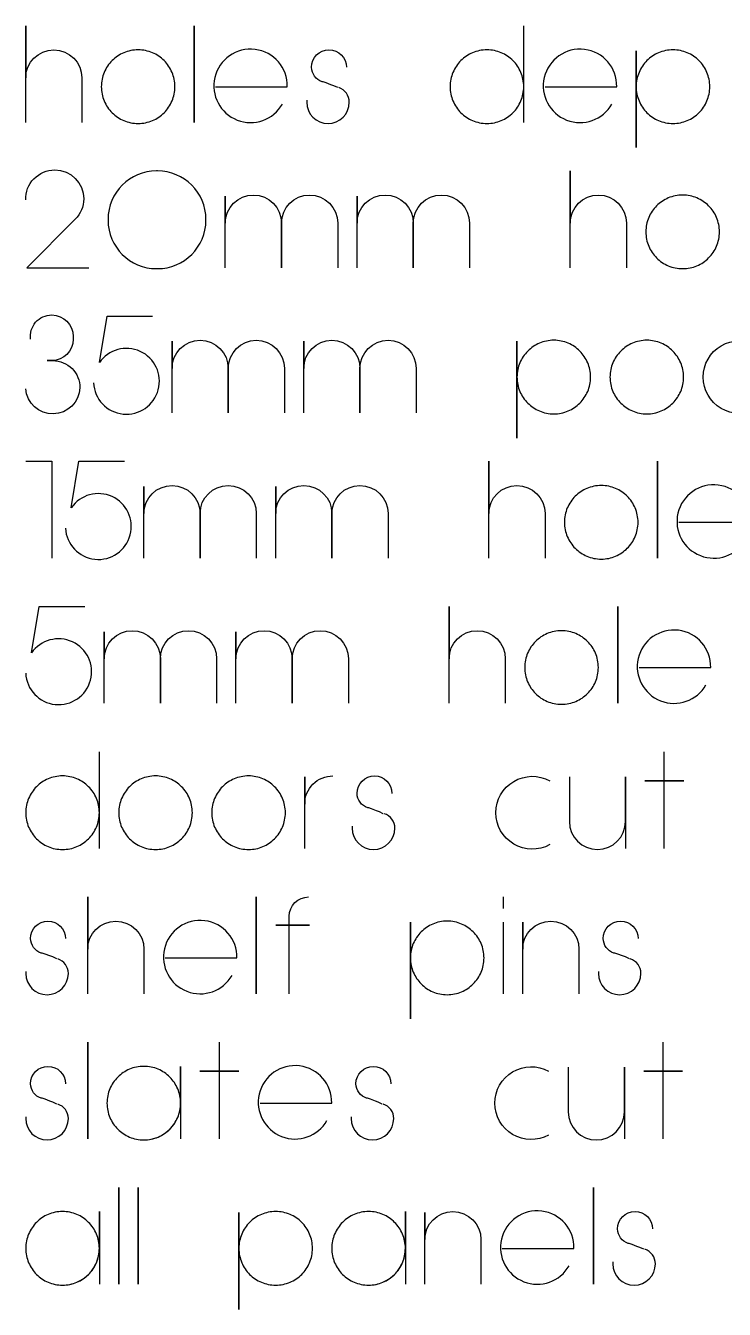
# Model space of a CAD drawing. Extents: x -841 to 7008, y -577 to 2808.
# Drawn here: x -766.8 to -550.5, y 2410.6 to 2808.4 of the extents above; entities that cross this region are included whole.
import ezdxf

# ---------------------------------------------------------------- set-up
doc = ezdxf.new("R2010")
doc.units = 0
doc.layers.add('T5_LOGOLAYER_2', color=18, linetype='CONTINUOUS')

msp = doc.modelspace()

# ---------------------------------------------------------------- linework, layer by layer
at = {"layer": 'T5_LOGOLAYER_2'}
for points in [[(-766.79, 2778.41), (-766.79, 2808.41), (-766.79, 2792.21, -1), (-749.39, 2792.21), (-749.39, 2778.41)], [(-707.99, 2789.51), (-685.79, 2789.51, 0.90232), (-708.25, 2792.31, 0.862347), (-687.29, 2784.11)], [(-670.19, 2789.21), (-671.39, 2789.81), (-672.29, 2790.11), (-673.79, 2790.71), (-674.69, 2791.01), (-674.99, 2791.01, -0.313298), (-678.29, 2795.51, -1), (-667.49, 2795.51)], [(-605.99, 2789.51), (-583.79, 2789.51, 0.90232), (-606.25, 2792.31, 0.862347), (-585.29, 2784.11)], [(-679.79, 2785.31), (-679.79, 2784.71, 1), (-666.59, 2784.71, 0.329104), (-669.89, 2789.21)], [(-766.79, 2754.41, -0.423868), (-757.79, 2763.71, -0.413911), (-748.79, 2754.71, -0.194637), (-751.49, 2748.41), (-766.49, 2733.41), (-747.29, 2733.41)], [(-598.19, 2733.41), (-598.19, 2763.41), (-598.19, 2747.21, -1), (-580.79, 2747.21), (-580.79, 2733.41)], [(-704.99, 2733.41), (-704.99, 2755.61), (-704.99, 2747.21, -1), (-687.59, 2747.21), (-687.59, 2733.41), (-687.59, 2747.21, -1), (-670.19, 2747.21), (-670.19, 2733.41)], [(-664.19, 2733.41), (-664.19, 2755.61), (-664.19, 2747.21, -1), (-646.79, 2747.21), (-646.79, 2733.41), (-646.79, 2747.21, -1), (-629.39, 2747.21), (-629.39, 2733.41)], [(-765.29, 2711.21, -0.454849), (-758.69, 2718.77, -0.411435), (-752.09, 2712.11), (-752.09, 2711.21, -0.412121), (-758.69, 2704.61), (-760.19, 2704.61), (-758.39, 2704.61, -0.414286), (-749.99, 2696.21, -0.946269), (-766.79, 2695.91)], [(-745.79, 2697.71, 0.857608), (-725.73, 2695.61, 0.839431), (-743.99, 2704.01), (-741.59, 2718.41), (-727.49, 2718.41)], [(-721.49, 2688.41), (-721.49, 2710.61), (-721.49, 2702.21, -1), (-704.09, 2702.21), (-704.09, 2688.41), (-704.09, 2702.21, -1), (-686.69, 2702.21), (-686.69, 2688.41)], [(-680.69, 2688.41), (-680.69, 2710.61), (-680.69, 2702.21, -1), (-663.29, 2702.21), (-663.29, 2688.41), (-663.29, 2702.21, -1), (-645.89, 2702.21), (-645.89, 2688.41)], [(-540.33, 2689.61, -0.569347), (-557.01, 2699.51, -0.569347), (-540.33, 2709.41)], [(-754.49, 2652.71, 0.857608), (-734.43, 2650.61, 0.839431), (-752.69, 2659.01), (-750.29, 2673.41), (-736.19, 2673.41)], [(-623.39, 2643.41), (-623.39, 2673.41), (-623.39, 2657.21, -1), (-605.99, 2657.21), (-605.99, 2643.41)], [(-730.19, 2643.41), (-730.19, 2665.61), (-730.19, 2657.21, -1), (-712.79, 2657.21), (-712.79, 2643.41), (-712.79, 2657.21, -1), (-695.39, 2657.21), (-695.39, 2643.41)], [(-689.39, 2643.41), (-689.39, 2665.61), (-689.39, 2657.21, -1), (-671.99, 2657.21), (-671.99, 2643.41), (-671.99, 2657.21, -1), (-654.59, 2657.21), (-654.59, 2643.41)], [(-564.59, 2654.51), (-542.39, 2654.51, 0.90232), (-564.85, 2657.31, 0.862347), (-543.89, 2649.11)], [(-766.79, 2607.71, 0.857608), (-746.73, 2605.61, 0.839431), (-764.99, 2614.01), (-762.59, 2628.41), (-748.49, 2628.41)], [(-635.69, 2598.41), (-635.69, 2628.41), (-635.69, 2612.21, -1), (-618.29, 2612.21), (-618.29, 2598.41)], [(-742.49, 2598.41), (-742.49, 2620.61), (-742.49, 2612.21, -1), (-725.09, 2612.21), (-725.09, 2598.41), (-725.09, 2612.21, -1), (-707.69, 2612.21), (-707.69, 2598.41)], [(-701.69, 2598.41), (-701.69, 2620.61), (-701.69, 2612.21, -1), (-684.29, 2612.21), (-684.29, 2598.41), (-684.29, 2612.21, -1), (-666.89, 2612.21), (-666.89, 2598.41)], [(-576.89, 2609.51), (-554.69, 2609.51, 0.90232), (-577.15, 2612.31, 0.862347), (-556.19, 2604.11)], [(-680.39, 2553.41), (-680.39, 2575.61), (-680.39, 2567.21, -0.416092), (-671.69, 2575.91)], [(-656.09, 2564.21), (-657.29, 2564.81), (-658.19, 2565.11), (-659.69, 2565.71), (-660.59, 2566.01), (-660.89, 2566.01, -0.313298), (-664.19, 2570.51, -1), (-653.39, 2570.51)], [(-604.53, 2554.61, -0.569347), (-621.21, 2564.51, -0.569347), (-604.53, 2574.41)], [(-598.47, 2575.61), (-598.47, 2561.81, 1), (-581.07, 2561.81), (-581.07, 2575.61), (-581.07, 2553.41)], [(-665.69, 2560.31), (-665.69, 2559.71, 1), (-652.49, 2559.71, 0.329104), (-655.79, 2564.21)], [(-747.59, 2508.41), (-747.59, 2538.41), (-747.59, 2522.21, -1), (-730.19, 2522.21), (-730.19, 2508.41)], [(-685.19, 2508.41), (-685.19, 2529.71), (-689.39, 2529.71), (-678.89, 2529.71), (-685.19, 2529.71), (-685.19, 2532.41, -0.413333), (-679.19, 2538.41)], [(-757.19, 2519.21), (-758.39, 2519.81), (-759.29, 2520.11), (-760.79, 2520.71), (-761.69, 2521.01), (-761.99, 2521.01, -0.313298), (-765.29, 2525.51, -1), (-754.49, 2525.51)], [(-723.59, 2519.51), (-701.39, 2519.51, 0.90232), (-723.85, 2522.31, 0.862347), (-702.89, 2514.11)], [(-612.89, 2508.41), (-612.89, 2530.61), (-612.89, 2522.21, -1), (-595.49, 2522.21), (-595.49, 2508.41)], [(-579.89, 2519.21), (-581.09, 2519.81), (-581.99, 2520.11), (-583.49, 2520.71), (-584.39, 2521.01), (-584.69, 2521.01, -0.313298), (-587.99, 2525.51, -1), (-577.19, 2525.51)], [(-766.79, 2515.31), (-766.79, 2514.71, 1), (-753.59, 2514.71, 0.329104), (-756.89, 2519.21)], [(-589.49, 2515.31), (-589.49, 2514.71, 1), (-576.29, 2514.71, 0.329104), (-579.59, 2519.21)], [(-757.19, 2474.21), (-758.39, 2474.81), (-759.29, 2475.11), (-760.79, 2475.71), (-761.69, 2476.01), (-761.99, 2476.01, -0.313298), (-765.29, 2480.51, -1), (-754.49, 2480.51)], [(-730.23, 2463.11, 0.421631), (-718.83, 2474.81), (-718.83, 2485.91), (-718.83, 2463.41)], [(-694.23, 2474.51), (-672.03, 2474.51, 0.90232), (-694.49, 2477.31, 0.862347), (-673.53, 2469.11)], [(-656.43, 2474.21), (-657.63, 2474.81), (-658.53, 2475.11), (-660.03, 2475.71), (-660.93, 2476.01), (-661.23, 2476.01, -0.313298), (-664.53, 2480.51, -1), (-653.73, 2480.51)], [(-604.87, 2464.61, -0.569347), (-621.55, 2474.51, -0.569347), (-604.87, 2484.41)], [(-598.81, 2485.61), (-598.81, 2471.81, 1), (-581.41, 2471.81), (-581.41, 2485.61), (-581.41, 2463.41)], [(-766.79, 2470.31), (-766.79, 2469.71, 1), (-753.59, 2469.71, 0.329104), (-756.89, 2474.21)], [(-666.03, 2470.31), (-666.03, 2469.71, 1), (-652.83, 2469.71, 0.329104), (-656.13, 2474.21)], [(-755.39, 2418.11, 0.421631), (-743.99, 2429.81), (-743.99, 2440.91), (-743.99, 2418.41)], [(-660.63, 2418.11, 0.421631), (-649.23, 2429.81), (-649.23, 2440.91), (-649.23, 2418.41)], [(-643.23, 2418.41), (-643.23, 2440.61), (-643.23, 2432.21, -1), (-625.83, 2432.21), (-625.83, 2418.41)], [(-619.23, 2429.51), (-597.03, 2429.51, 0.90232), (-619.49, 2432.31, 0.862347), (-598.53, 2424.11)], [(-575.43, 2429.21), (-576.63, 2429.81), (-577.53, 2430.11), (-579.03, 2430.71), (-579.93, 2431.01), (-580.23, 2431.01, -0.313298), (-583.53, 2435.51, -1), (-572.73, 2435.51)], [(-585.03, 2425.31), (-585.03, 2424.71, 1), (-571.83, 2424.71, 0.329104), (-575.13, 2429.21)]]:
    msp.add_lwpolyline(points, format="xyb", dxfattribs=at)
for points in [[(-714.59, 2778.41), (-714.59, 2808.41)], [(-731.99, 2778.11), (-731.4, 2778.13), (-730.82, 2778.17), (-730.25, 2778.24), (-729.69, 2778.34), (-729.14, 2778.47), (-728.6, 2778.62), (-728.07, 2778.8), (-727.55, 2779.01), (-727.05, 2779.24), (-726.55, 2779.49), (-726.08, 2779.76), (-725.61, 2780.06), (-725.17, 2780.38), (-724.74, 2780.72), (-724.32, 2781.07), (-723.93, 2781.45), (-723.55, 2781.85), (-723.19, 2782.26), (-722.85, 2782.69), (-722.53, 2783.14), (-722.24, 2783.6), (-721.96, 2784.08), (-721.71, 2784.57), (-721.48, 2785.07), (-721.28, 2785.59), (-721.1, 2786.12), (-720.95, 2786.66), (-720.82, 2787.21), (-720.72, 2787.78), (-720.65, 2788.35), (-720.6, 2788.93), (-720.59, 2789.51), (-720.6, 2790.1), (-720.65, 2790.68), (-720.72, 2791.25), (-720.82, 2791.81), (-720.95, 2792.36), (-721.1, 2792.9), (-721.28, 2793.43), (-721.48, 2793.95), (-721.71, 2794.45), (-721.96, 2794.95), (-722.24, 2795.42), (-722.53, 2795.89), (-722.85, 2796.33), (-723.19, 2796.76), (-723.55, 2797.18), (-723.93, 2797.57), (-724.32, 2797.95), (-724.74, 2798.31), (-725.17, 2798.65), (-725.61, 2798.97), (-726.08, 2799.26), (-726.55, 2799.54), (-727.05, 2799.79), (-727.55, 2800.02), (-728.07, 2800.22), (-728.6, 2800.4), (-729.14, 2800.55), (-729.69, 2800.68), (-730.25, 2800.78), (-730.82, 2800.85), (-731.4, 2800.9), (-731.99, 2800.91), (-732.57, 2800.9), (-733.15, 2800.85), (-733.72, 2800.78), (-734.29, 2800.68), (-734.84, 2800.55), (-735.38, 2800.4), (-735.91, 2800.22), (-736.43, 2800.02), (-736.93, 2799.79), (-737.42, 2799.54), (-737.9, 2799.26), (-738.36, 2798.97), (-738.81, 2798.65), (-739.24, 2798.31), (-739.65, 2797.95), (-740.05, 2797.57), (-740.43, 2797.18), (-740.78, 2796.76), (-741.12, 2796.33), (-741.44, 2795.89), (-741.74, 2795.42), (-742.01, 2794.95), (-742.26, 2794.45), (-742.49, 2793.95), (-742.7, 2793.43), (-742.88, 2792.9), (-743.03, 2792.36), (-743.16, 2791.81), (-743.26, 2791.25), (-743.33, 2790.68), (-743.37, 2790.1), (-743.39, 2789.51), (-743.37, 2788.93), (-743.33, 2788.35), (-743.26, 2787.78), (-743.16, 2787.21), (-743.03, 2786.66), (-742.88, 2786.12), (-742.7, 2785.59), (-742.49, 2785.07), (-742.26, 2784.57), (-742.01, 2784.08), (-741.74, 2783.6), (-741.44, 2783.14), (-741.12, 2782.69), (-740.78, 2782.26), (-740.43, 2781.85), (-740.05, 2781.45), (-739.65, 2781.07), (-739.24, 2780.72), (-738.81, 2780.38), (-738.36, 2780.06), (-737.9, 2779.76), (-737.42, 2779.49), (-736.93, 2779.24), (-736.43, 2779.01), (-735.91, 2778.8), (-735.38, 2778.62), (-734.84, 2778.47), (-734.29, 2778.34), (-733.72, 2778.24), (-733.15, 2778.17), (-732.57, 2778.13)], [(-577.79, 2778.41), (-577.79, 2800.61), (-577.79, 2789.51), (-577.77, 2788.93), (-577.73, 2788.35), (-577.66, 2787.78), (-577.56, 2787.21), (-577.43, 2786.66), (-577.28, 2786.12), (-577.1, 2785.59), (-576.89, 2785.07), (-576.66, 2784.57), (-576.41, 2784.08), (-576.14, 2783.6), (-575.84, 2783.14), (-575.52, 2782.69), (-575.18, 2782.26), (-574.83, 2781.85), (-574.45, 2781.45), (-574.05, 2781.07), (-573.64, 2780.72), (-573.21, 2780.38), (-572.76, 2780.06), (-572.3, 2779.76), (-571.82, 2779.49), (-571.33, 2779.24), (-570.83, 2779.01), (-570.31, 2778.8), (-569.78, 2778.62), (-569.24, 2778.47), (-568.69, 2778.34), (-568.12, 2778.24), (-567.55, 2778.17), (-566.97, 2778.13), (-566.39, 2778.11), (-565.8, 2778.13), (-565.22, 2778.17), (-564.65, 2778.24), (-564.09, 2778.34), (-563.54, 2778.47), (-563, 2778.62), (-562.47, 2778.8), (-561.95, 2779.01), (-561.45, 2779.24), (-560.95, 2779.49), (-560.48, 2779.76), (-560.01, 2780.06), (-559.57, 2780.38), (-559.14, 2780.72), (-558.72, 2781.07), (-558.33, 2781.45), (-557.95, 2781.85), (-557.59, 2782.26), (-557.25, 2782.69), (-556.93, 2783.14), (-556.64, 2783.6), (-556.36, 2784.08), (-556.11, 2784.57), (-555.88, 2785.07), (-555.68, 2785.59), (-555.5, 2786.12), (-555.35, 2786.66), (-555.22, 2787.21), (-555.12, 2787.78), (-555.05, 2788.35), (-555, 2788.93), (-554.99, 2789.51), (-555, 2790.1), (-555.05, 2790.68), (-555.12, 2791.25), (-555.22, 2791.81), (-555.35, 2792.36), (-555.5, 2792.9), (-555.68, 2793.43), (-555.88, 2793.95), (-556.11, 2794.45), (-556.36, 2794.95), (-556.64, 2795.42), (-556.93, 2795.89), (-557.25, 2796.33), (-557.59, 2796.76), (-557.95, 2797.18), (-558.33, 2797.57), (-558.72, 2797.95), (-559.14, 2798.31), (-559.57, 2798.65), (-560.01, 2798.97), (-560.48, 2799.26), (-560.95, 2799.54), (-561.45, 2799.79), (-561.95, 2800.02), (-562.47, 2800.22), (-563, 2800.4), (-563.54, 2800.55), (-564.09, 2800.68), (-564.65, 2800.78), (-565.22, 2800.85), (-565.8, 2800.9), (-566.39, 2800.91), (-566.97, 2800.9), (-567.55, 2800.85), (-568.12, 2800.78), (-568.69, 2800.68), (-569.24, 2800.55), (-569.78, 2800.4), (-570.31, 2800.22), (-570.83, 2800.02), (-571.33, 2799.79), (-571.82, 2799.54), (-572.3, 2799.26), (-572.76, 2798.97), (-573.21, 2798.65), (-573.64, 2798.31), (-574.05, 2797.95), (-574.45, 2797.57), (-574.83, 2797.18), (-575.18, 2796.76), (-575.52, 2796.33), (-575.84, 2795.89), (-576.14, 2795.42), (-576.41, 2794.95), (-576.66, 2794.45), (-576.89, 2793.95), (-577.1, 2793.43), (-577.28, 2792.9), (-577.43, 2792.36), (-577.56, 2791.81), (-577.66, 2791.25), (-577.73, 2790.68), (-577.77, 2790.1), (-577.79, 2789.51), (-577.79, 2770.61)], [(-563.39, 2733.11), (-562.8, 2733.13), (-562.22, 2733.17), (-561.65, 2733.24), (-561.09, 2733.34), (-560.54, 2733.47), (-560, 2733.62), (-559.47, 2733.8), (-558.95, 2734.01), (-558.45, 2734.24), (-557.95, 2734.49), (-557.48, 2734.76), (-557.01, 2735.06), (-556.57, 2735.38), (-556.14, 2735.72), (-555.72, 2736.07), (-555.33, 2736.45), (-554.95, 2736.85), (-554.59, 2737.26), (-554.25, 2737.69), (-553.93, 2738.14), (-553.64, 2738.6), (-553.36, 2739.08), (-553.11, 2739.57), (-552.88, 2740.07), (-552.68, 2740.59), (-552.5, 2741.12), (-552.35, 2741.66), (-552.22, 2742.21), (-552.12, 2742.78), (-552.05, 2743.35), (-552, 2743.93), (-551.99, 2744.51), (-552, 2745.1), (-552.05, 2745.68), (-552.12, 2746.25), (-552.22, 2746.81), (-552.35, 2747.36), (-552.5, 2747.9), (-552.68, 2748.43), (-552.88, 2748.95), (-553.11, 2749.45), (-553.36, 2749.95), (-553.64, 2750.42), (-553.93, 2750.89), (-554.25, 2751.33), (-554.59, 2751.76), (-554.95, 2752.18), (-555.33, 2752.57), (-555.72, 2752.95), (-556.14, 2753.31), (-556.57, 2753.65), (-557.01, 2753.97), (-557.48, 2754.26), (-557.95, 2754.54), (-558.45, 2754.79), (-558.95, 2755.02), (-559.47, 2755.22), (-560, 2755.4), (-560.54, 2755.55), (-561.09, 2755.68), (-561.65, 2755.78), (-562.22, 2755.85), (-562.8, 2755.9), (-563.39, 2755.91), (-563.97, 2755.9), (-564.55, 2755.85), (-565.12, 2755.78), (-565.69, 2755.68), (-566.24, 2755.55), (-566.78, 2755.4), (-567.31, 2755.22), (-567.83, 2755.02), (-568.33, 2754.79), (-568.82, 2754.54), (-569.3, 2754.26), (-569.76, 2753.97), (-570.21, 2753.65), (-570.64, 2753.31), (-571.05, 2752.95), (-571.45, 2752.57), (-571.83, 2752.18), (-572.18, 2751.76), (-572.52, 2751.33), (-572.84, 2750.89), (-573.14, 2750.42), (-573.41, 2749.95), (-573.66, 2749.45), (-573.89, 2748.95), (-574.1, 2748.43), (-574.28, 2747.9), (-574.43, 2747.36), (-574.56, 2746.81), (-574.66, 2746.25), (-574.73, 2745.68), (-574.77, 2745.1), (-574.79, 2744.51), (-574.77, 2743.93), (-574.73, 2743.35), (-574.66, 2742.78), (-574.56, 2742.21), (-574.43, 2741.66), (-574.28, 2741.12), (-574.1, 2740.59), (-573.89, 2740.07), (-573.66, 2739.57), (-573.41, 2739.08), (-573.14, 2738.6), (-572.84, 2738.14), (-572.52, 2737.69), (-572.18, 2737.26), (-571.83, 2736.85), (-571.45, 2736.45), (-571.05, 2736.07), (-570.64, 2735.72), (-570.21, 2735.38), (-569.76, 2735.06), (-569.3, 2734.76), (-568.82, 2734.49), (-568.33, 2734.24), (-567.83, 2734.01), (-567.31, 2733.8), (-566.78, 2733.62), (-566.24, 2733.47), (-565.69, 2733.34), (-565.12, 2733.24), (-564.55, 2733.17), (-563.97, 2733.13)], [(-614.69, 2688.41), (-614.69, 2710.61), (-614.69, 2699.51), (-614.67, 2698.93), (-614.63, 2698.35), (-614.56, 2697.78), (-614.46, 2697.21), (-614.33, 2696.66), (-614.18, 2696.12), (-614, 2695.59), (-613.79, 2695.07), (-613.56, 2694.57), (-613.31, 2694.08), (-613.04, 2693.6), (-612.74, 2693.14), (-612.42, 2692.69), (-612.08, 2692.26), (-611.73, 2691.85), (-611.35, 2691.45), (-610.95, 2691.07), (-610.54, 2690.72), (-610.11, 2690.38), (-609.66, 2690.06), (-609.2, 2689.76), (-608.72, 2689.49), (-608.23, 2689.24), (-607.73, 2689.01), (-607.21, 2688.8), (-606.68, 2688.62), (-606.14, 2688.47), (-605.59, 2688.34), (-605.02, 2688.24), (-604.45, 2688.17), (-603.87, 2688.13), (-603.29, 2688.11), (-602.7, 2688.13), (-602.12, 2688.17), (-601.55, 2688.24), (-600.99, 2688.34), (-600.44, 2688.47), (-599.9, 2688.62), (-599.37, 2688.8), (-598.85, 2689.01), (-598.35, 2689.24), (-597.85, 2689.49), (-597.38, 2689.76), (-596.91, 2690.06), (-596.47, 2690.38), (-596.04, 2690.72), (-595.62, 2691.07), (-595.23, 2691.45), (-594.85, 2691.85), (-594.49, 2692.26), (-594.15, 2692.69), (-593.83, 2693.14), (-593.54, 2693.6), (-593.26, 2694.08), (-593.01, 2694.57), (-592.78, 2695.07), (-592.58, 2695.59), (-592.4, 2696.12), (-592.25, 2696.66), (-592.12, 2697.21), (-592.02, 2697.78), (-591.95, 2698.35), (-591.9, 2698.93), (-591.89, 2699.51), (-591.9, 2700.1), (-591.95, 2700.68), (-592.02, 2701.25), (-592.12, 2701.81), (-592.25, 2702.36), (-592.4, 2702.9), (-592.58, 2703.43), (-592.78, 2703.95), (-593.01, 2704.45), (-593.26, 2704.95), (-593.54, 2705.42), (-593.83, 2705.89), (-594.15, 2706.33), (-594.49, 2706.76), (-594.85, 2707.18), (-595.23, 2707.57), (-595.62, 2707.95), (-596.04, 2708.31), (-596.47, 2708.65), (-596.91, 2708.97), (-597.38, 2709.26), (-597.85, 2709.54), (-598.35, 2709.79), (-598.85, 2710.02), (-599.37, 2710.22), (-599.9, 2710.4), (-600.44, 2710.55), (-600.99, 2710.68), (-601.55, 2710.78), (-602.12, 2710.85), (-602.7, 2710.9), (-603.29, 2710.91), (-603.87, 2710.9), (-604.45, 2710.85), (-605.02, 2710.78), (-605.59, 2710.68), (-606.14, 2710.55), (-606.68, 2710.4), (-607.21, 2710.22), (-607.73, 2710.02), (-608.23, 2709.79), (-608.72, 2709.54), (-609.2, 2709.26), (-609.66, 2708.97), (-610.11, 2708.65), (-610.54, 2708.31), (-610.95, 2707.95), (-611.35, 2707.57), (-611.73, 2707.18), (-612.08, 2706.76), (-612.42, 2706.33), (-612.74, 2705.89), (-613.04, 2705.42), (-613.31, 2704.95), (-613.56, 2704.45), (-613.79, 2703.95), (-614, 2703.43), (-614.18, 2702.9), (-614.33, 2702.36), (-614.46, 2701.81), (-614.56, 2701.25), (-614.63, 2700.68), (-614.67, 2700.1), (-614.69, 2699.51), (-614.69, 2680.61)], [(-574.49, 2688.11), (-573.9, 2688.13), (-573.32, 2688.17), (-572.75, 2688.24), (-572.19, 2688.34), (-571.64, 2688.47), (-571.1, 2688.62), (-570.57, 2688.8), (-570.05, 2689.01), (-569.55, 2689.24), (-569.05, 2689.49), (-568.58, 2689.76), (-568.11, 2690.06), (-567.67, 2690.38), (-567.24, 2690.72), (-566.82, 2691.07), (-566.43, 2691.45), (-566.05, 2691.85), (-565.69, 2692.26), (-565.35, 2692.69), (-565.03, 2693.14), (-564.74, 2693.6), (-564.46, 2694.08), (-564.21, 2694.57), (-563.98, 2695.07), (-563.78, 2695.59), (-563.6, 2696.12), (-563.45, 2696.66), (-563.32, 2697.21), (-563.22, 2697.78), (-563.15, 2698.35), (-563.1, 2698.93), (-563.09, 2699.51), (-563.1, 2700.1), (-563.15, 2700.68), (-563.22, 2701.25), (-563.32, 2701.81), (-563.45, 2702.36), (-563.6, 2702.9), (-563.78, 2703.43), (-563.98, 2703.95), (-564.21, 2704.45), (-564.46, 2704.95), (-564.74, 2705.42), (-565.03, 2705.89), (-565.35, 2706.33), (-565.69, 2706.76), (-566.05, 2707.18), (-566.43, 2707.57), (-566.82, 2707.95), (-567.24, 2708.31), (-567.67, 2708.65), (-568.11, 2708.97), (-568.58, 2709.26), (-569.05, 2709.54), (-569.55, 2709.79), (-570.05, 2710.02), (-570.57, 2710.22), (-571.1, 2710.4), (-571.64, 2710.55), (-572.19, 2710.68), (-572.75, 2710.78), (-573.32, 2710.85), (-573.9, 2710.9), (-574.49, 2710.91), (-575.07, 2710.9), (-575.65, 2710.85), (-576.22, 2710.78), (-576.79, 2710.68), (-577.34, 2710.55), (-577.88, 2710.4), (-578.41, 2710.22), (-578.93, 2710.02), (-579.43, 2709.79), (-579.92, 2709.54), (-580.4, 2709.26), (-580.86, 2708.97), (-581.31, 2708.65), (-581.74, 2708.31), (-582.15, 2707.95), (-582.55, 2707.57), (-582.93, 2707.18), (-583.28, 2706.76), (-583.62, 2706.33), (-583.94, 2705.89), (-584.24, 2705.42), (-584.51, 2704.95), (-584.76, 2704.45), (-584.99, 2703.95), (-585.2, 2703.43), (-585.38, 2702.9), (-585.53, 2702.36), (-585.66, 2701.81), (-585.76, 2701.25), (-585.83, 2700.68), (-585.87, 2700.1), (-585.89, 2699.51), (-585.87, 2698.93), (-585.83, 2698.35), (-585.76, 2697.78), (-585.66, 2697.21), (-585.53, 2696.66), (-585.38, 2696.12), (-585.2, 2695.59), (-584.99, 2695.07), (-584.76, 2694.57), (-584.51, 2694.08), (-584.24, 2693.6), (-583.94, 2693.14), (-583.62, 2692.69), (-583.28, 2692.26), (-582.93, 2691.85), (-582.55, 2691.45), (-582.15, 2691.07), (-581.74, 2690.72), (-581.31, 2690.38), (-580.86, 2690.06), (-580.4, 2689.76), (-579.92, 2689.49), (-579.43, 2689.24), (-578.93, 2689.01), (-578.41, 2688.8), (-577.88, 2688.62), (-577.34, 2688.47), (-576.79, 2688.34), (-576.22, 2688.24), (-575.65, 2688.17), (-575.07, 2688.13)], [(-571.19, 2643.41), (-571.19, 2673.41)], [(-588.59, 2643.11), (-588, 2643.13), (-587.42, 2643.17), (-586.85, 2643.24), (-586.29, 2643.34), (-585.74, 2643.47), (-585.2, 2643.62), (-584.67, 2643.8), (-584.15, 2644.01), (-583.65, 2644.24), (-583.15, 2644.49), (-582.68, 2644.76), (-582.21, 2645.06), (-581.77, 2645.38), (-581.34, 2645.72), (-580.92, 2646.07), (-580.53, 2646.45), (-580.15, 2646.85), (-579.79, 2647.26), (-579.45, 2647.69), (-579.13, 2648.14), (-578.84, 2648.6), (-578.56, 2649.08), (-578.31, 2649.57), (-578.08, 2650.07), (-577.88, 2650.59), (-577.7, 2651.12), (-577.55, 2651.66), (-577.42, 2652.21), (-577.32, 2652.78), (-577.25, 2653.35), (-577.2, 2653.93), (-577.19, 2654.51), (-577.2, 2655.1), (-577.25, 2655.68), (-577.32, 2656.25), (-577.42, 2656.81), (-577.55, 2657.36), (-577.7, 2657.9), (-577.88, 2658.43), (-578.08, 2658.95), (-578.31, 2659.45), (-578.56, 2659.95), (-578.84, 2660.42), (-579.13, 2660.89), (-579.45, 2661.33), (-579.79, 2661.76), (-580.15, 2662.18), (-580.53, 2662.57), (-580.92, 2662.95), (-581.34, 2663.31), (-581.77, 2663.65), (-582.21, 2663.97), (-582.68, 2664.26), (-583.15, 2664.54), (-583.65, 2664.79), (-584.15, 2665.02), (-584.67, 2665.22), (-585.2, 2665.4), (-585.74, 2665.55), (-586.29, 2665.68), (-586.85, 2665.78), (-587.42, 2665.85), (-588, 2665.9), (-588.59, 2665.91), (-589.17, 2665.9), (-589.75, 2665.85), (-590.32, 2665.78), (-590.89, 2665.68), (-591.44, 2665.55), (-591.98, 2665.4), (-592.51, 2665.22), (-593.03, 2665.02), (-593.53, 2664.79), (-594.02, 2664.54), (-594.5, 2664.26), (-594.96, 2663.97), (-595.41, 2663.65), (-595.84, 2663.31), (-596.25, 2662.95), (-596.65, 2662.57), (-597.03, 2662.18), (-597.38, 2661.76), (-597.72, 2661.33), (-598.04, 2660.89), (-598.34, 2660.42), (-598.61, 2659.95), (-598.86, 2659.45), (-599.09, 2658.95), (-599.3, 2658.43), (-599.48, 2657.9), (-599.63, 2657.36), (-599.76, 2656.81), (-599.86, 2656.25), (-599.93, 2655.68), (-599.97, 2655.1), (-599.99, 2654.51), (-599.97, 2653.93), (-599.93, 2653.35), (-599.86, 2652.78), (-599.76, 2652.21), (-599.63, 2651.66), (-599.48, 2651.12), (-599.3, 2650.59), (-599.09, 2650.07), (-598.86, 2649.57), (-598.61, 2649.08), (-598.34, 2648.6), (-598.04, 2648.14), (-597.72, 2647.69), (-597.38, 2647.26), (-597.03, 2646.85), (-596.65, 2646.45), (-596.25, 2646.07), (-595.84, 2645.72), (-595.41, 2645.38), (-594.96, 2645.06), (-594.5, 2644.76), (-594.02, 2644.49), (-593.53, 2644.24), (-593.03, 2644.01), (-592.51, 2643.8), (-591.98, 2643.62), (-591.44, 2643.47), (-590.89, 2643.34), (-590.32, 2643.24), (-589.75, 2643.17), (-589.17, 2643.13)], [(-583.49, 2598.41), (-583.49, 2628.41)], [(-600.89, 2598.11), (-600.3, 2598.13), (-599.72, 2598.17), (-599.15, 2598.24), (-598.59, 2598.34), (-598.04, 2598.47), (-597.5, 2598.62), (-596.97, 2598.8), (-596.45, 2599.01), (-595.95, 2599.24), (-595.45, 2599.49), (-594.98, 2599.76), (-594.51, 2600.06), (-594.07, 2600.38), (-593.64, 2600.72), (-593.22, 2601.07), (-592.83, 2601.45), (-592.45, 2601.85), (-592.09, 2602.26), (-591.75, 2602.69), (-591.43, 2603.14), (-591.14, 2603.6), (-590.86, 2604.08), (-590.61, 2604.57), (-590.38, 2605.07), (-590.18, 2605.59), (-590, 2606.12), (-589.85, 2606.66), (-589.72, 2607.21), (-589.62, 2607.78), (-589.55, 2608.35), (-589.5, 2608.93), (-589.49, 2609.51), (-589.5, 2610.1), (-589.55, 2610.68), (-589.62, 2611.25), (-589.72, 2611.81), (-589.85, 2612.36), (-590, 2612.9), (-590.18, 2613.43), (-590.38, 2613.95), (-590.61, 2614.45), (-590.86, 2614.95), (-591.14, 2615.42), (-591.43, 2615.89), (-591.75, 2616.33), (-592.09, 2616.76), (-592.45, 2617.18), (-592.83, 2617.57), (-593.22, 2617.95), (-593.64, 2618.31), (-594.07, 2618.65), (-594.51, 2618.97), (-594.98, 2619.26), (-595.45, 2619.54), (-595.95, 2619.79), (-596.45, 2620.02), (-596.97, 2620.22), (-597.5, 2620.4), (-598.04, 2620.55), (-598.59, 2620.68), (-599.15, 2620.78), (-599.72, 2620.85), (-600.3, 2620.9), (-600.89, 2620.91), (-601.47, 2620.9), (-602.05, 2620.85), (-602.62, 2620.78), (-603.19, 2620.68), (-603.74, 2620.55), (-604.28, 2620.4), (-604.81, 2620.22), (-605.33, 2620.02), (-605.83, 2619.79), (-606.32, 2619.54), (-606.8, 2619.26), (-607.26, 2618.97), (-607.71, 2618.65), (-608.14, 2618.31), (-608.55, 2617.95), (-608.95, 2617.57), (-609.33, 2617.18), (-609.68, 2616.76), (-610.02, 2616.33), (-610.34, 2615.89), (-610.64, 2615.42), (-610.91, 2614.95), (-611.16, 2614.45), (-611.39, 2613.95), (-611.6, 2613.43), (-611.78, 2612.9), (-611.93, 2612.36), (-612.06, 2611.81), (-612.16, 2611.25), (-612.23, 2610.68), (-612.27, 2610.1), (-612.29, 2609.51), (-612.27, 2608.93), (-612.23, 2608.35), (-612.16, 2607.78), (-612.06, 2607.21), (-611.93, 2606.66), (-611.78, 2606.12), (-611.6, 2605.59), (-611.39, 2605.07), (-611.16, 2604.57), (-610.91, 2604.08), (-610.64, 2603.6), (-610.34, 2603.14), (-610.02, 2602.69), (-609.68, 2602.26), (-609.33, 2601.85), (-608.95, 2601.45), (-608.55, 2601.07), (-608.14, 2600.72), (-607.71, 2600.38), (-607.26, 2600.06), (-606.8, 2599.76), (-606.32, 2599.49), (-605.83, 2599.24), (-605.33, 2599.01), (-604.81, 2598.8), (-604.28, 2598.62), (-603.74, 2598.47), (-603.19, 2598.34), (-602.62, 2598.24), (-602.05, 2598.17), (-601.47, 2598.13)], [(-726.59, 2553.11), (-726, 2553.13), (-725.42, 2553.17), (-724.85, 2553.24), (-724.29, 2553.34), (-723.74, 2553.47), (-723.2, 2553.62), (-722.67, 2553.8), (-722.15, 2554.01), (-721.65, 2554.24), (-721.15, 2554.49), (-720.68, 2554.76), (-720.21, 2555.06), (-719.77, 2555.38), (-719.34, 2555.72), (-718.92, 2556.07), (-718.53, 2556.45), (-718.15, 2556.85), (-717.79, 2557.26), (-717.45, 2557.69), (-717.13, 2558.14), (-716.84, 2558.6), (-716.56, 2559.08), (-716.31, 2559.57), (-716.08, 2560.07), (-715.88, 2560.59), (-715.7, 2561.12), (-715.55, 2561.66), (-715.42, 2562.21), (-715.32, 2562.78), (-715.25, 2563.35), (-715.2, 2563.93), (-715.19, 2564.51), (-715.2, 2565.1), (-715.25, 2565.68), (-715.32, 2566.25), (-715.42, 2566.81), (-715.55, 2567.36), (-715.7, 2567.9), (-715.88, 2568.43), (-716.08, 2568.95), (-716.31, 2569.45), (-716.56, 2569.95), (-716.84, 2570.42), (-717.13, 2570.89), (-717.45, 2571.33), (-717.79, 2571.76), (-718.15, 2572.18), (-718.53, 2572.57), (-718.92, 2572.95), (-719.34, 2573.31), (-719.77, 2573.65), (-720.21, 2573.97), (-720.68, 2574.26), (-721.15, 2574.54), (-721.65, 2574.79), (-722.15, 2575.02), (-722.67, 2575.22), (-723.2, 2575.4), (-723.74, 2575.55), (-724.29, 2575.68), (-724.85, 2575.78), (-725.42, 2575.85), (-726, 2575.9), (-726.59, 2575.91), (-727.17, 2575.9), (-727.75, 2575.85), (-728.32, 2575.78), (-728.89, 2575.68), (-729.44, 2575.55), (-729.98, 2575.4), (-730.51, 2575.22), (-731.03, 2575.02), (-731.53, 2574.79), (-732.02, 2574.54), (-732.5, 2574.26), (-732.96, 2573.97), (-733.41, 2573.65), (-733.84, 2573.31), (-734.25, 2572.95), (-734.65, 2572.57), (-735.03, 2572.18), (-735.38, 2571.76), (-735.72, 2571.33), (-736.04, 2570.89), (-736.34, 2570.42), (-736.61, 2569.95), (-736.86, 2569.45), (-737.09, 2568.95), (-737.3, 2568.43), (-737.48, 2567.9), (-737.63, 2567.36), (-737.76, 2566.81), (-737.86, 2566.25), (-737.93, 2565.68), (-737.97, 2565.1), (-737.99, 2564.51), (-737.97, 2563.93), (-737.93, 2563.35), (-737.86, 2562.78), (-737.76, 2562.21), (-737.63, 2561.66), (-737.48, 2561.12), (-737.3, 2560.59), (-737.09, 2560.07), (-736.86, 2559.57), (-736.61, 2559.08), (-736.34, 2558.6), (-736.04, 2558.14), (-735.72, 2557.69), (-735.38, 2557.26), (-735.03, 2556.85), (-734.65, 2556.45), (-734.25, 2556.07), (-733.84, 2555.72), (-733.41, 2555.38), (-732.96, 2555.06), (-732.5, 2554.76), (-732.02, 2554.49), (-731.53, 2554.24), (-731.03, 2554.01), (-730.51, 2553.8), (-729.98, 2553.62), (-729.44, 2553.47), (-728.89, 2553.34), (-728.32, 2553.24), (-727.75, 2553.17), (-727.17, 2553.13)], [(-697.79, 2553.11), (-697.2, 2553.13), (-696.62, 2553.17), (-696.05, 2553.24), (-695.49, 2553.34), (-694.94, 2553.47), (-694.4, 2553.62), (-693.87, 2553.8), (-693.35, 2554.01), (-692.85, 2554.24), (-692.35, 2554.49), (-691.88, 2554.76), (-691.41, 2555.06), (-690.97, 2555.38), (-690.54, 2555.72), (-690.12, 2556.07), (-689.73, 2556.45), (-689.35, 2556.85), (-688.99, 2557.26), (-688.65, 2557.69), (-688.33, 2558.14), (-688.04, 2558.6), (-687.76, 2559.08), (-687.51, 2559.57), (-687.28, 2560.07), (-687.08, 2560.59), (-686.9, 2561.12), (-686.75, 2561.66), (-686.62, 2562.21), (-686.52, 2562.78), (-686.45, 2563.35), (-686.4, 2563.93), (-686.39, 2564.51), (-686.4, 2565.1), (-686.45, 2565.68), (-686.52, 2566.25), (-686.62, 2566.81), (-686.75, 2567.36), (-686.9, 2567.9), (-687.08, 2568.43), (-687.28, 2568.95), (-687.51, 2569.45), (-687.76, 2569.95), (-688.04, 2570.42), (-688.33, 2570.89), (-688.65, 2571.33), (-688.99, 2571.76), (-689.35, 2572.18), (-689.73, 2572.57), (-690.12, 2572.95), (-690.54, 2573.31), (-690.97, 2573.65), (-691.41, 2573.97), (-691.88, 2574.26), (-692.35, 2574.54), (-692.85, 2574.79), (-693.35, 2575.02), (-693.87, 2575.22), (-694.4, 2575.4), (-694.94, 2575.55), (-695.49, 2575.68), (-696.05, 2575.78), (-696.62, 2575.85), (-697.2, 2575.9), (-697.79, 2575.91), (-698.37, 2575.9), (-698.95, 2575.85), (-699.52, 2575.78), (-700.09, 2575.68), (-700.64, 2575.55), (-701.18, 2575.4), (-701.71, 2575.22), (-702.23, 2575.02), (-702.73, 2574.79), (-703.22, 2574.54), (-703.7, 2574.26), (-704.16, 2573.97), (-704.61, 2573.65), (-705.04, 2573.31), (-705.45, 2572.95), (-705.85, 2572.57), (-706.23, 2572.18), (-706.58, 2571.76), (-706.92, 2571.33), (-707.24, 2570.89), (-707.54, 2570.42), (-707.81, 2569.95), (-708.06, 2569.45), (-708.29, 2568.95), (-708.5, 2568.43), (-708.68, 2567.9), (-708.83, 2567.36), (-708.96, 2566.81), (-709.06, 2566.25), (-709.13, 2565.68), (-709.17, 2565.1), (-709.19, 2564.51), (-709.17, 2563.93), (-709.13, 2563.35), (-709.06, 2562.78), (-708.96, 2562.21), (-708.83, 2561.66), (-708.68, 2561.12), (-708.5, 2560.59), (-708.29, 2560.07), (-708.06, 2559.57), (-707.81, 2559.08), (-707.54, 2558.6), (-707.24, 2558.14), (-706.92, 2557.69), (-706.58, 2557.26), (-706.23, 2556.85), (-705.85, 2556.45), (-705.45, 2556.07), (-705.04, 2555.72), (-704.61, 2555.38), (-704.16, 2555.06), (-703.7, 2554.76), (-703.22, 2554.49), (-702.73, 2554.24), (-702.23, 2554.01), (-701.71, 2553.8), (-701.18, 2553.62), (-700.64, 2553.47), (-700.09, 2553.34), (-699.52, 2553.24), (-698.95, 2553.17), (-698.37, 2553.13)], [(-695.39, 2508.41), (-695.39, 2538.41)], [(-647.69, 2508.41), (-647.69, 2530.61), (-647.69, 2519.51), (-647.67, 2518.93), (-647.63, 2518.35), (-647.56, 2517.78), (-647.46, 2517.21), (-647.33, 2516.66), (-647.18, 2516.12), (-647, 2515.59), (-646.79, 2515.07), (-646.56, 2514.57), (-646.31, 2514.08), (-646.04, 2513.6), (-645.74, 2513.14), (-645.42, 2512.69), (-645.08, 2512.26), (-644.73, 2511.85), (-644.35, 2511.45), (-643.95, 2511.07), (-643.54, 2510.72), (-643.11, 2510.38), (-642.66, 2510.06), (-642.2, 2509.76), (-641.72, 2509.49), (-641.23, 2509.24), (-640.73, 2509.01), (-640.21, 2508.8), (-639.68, 2508.62), (-639.14, 2508.47), (-638.59, 2508.34), (-638.02, 2508.24), (-637.45, 2508.17), (-636.87, 2508.13), (-636.29, 2508.11), (-635.7, 2508.13), (-635.12, 2508.17), (-634.55, 2508.24), (-633.99, 2508.34), (-633.44, 2508.47), (-632.9, 2508.62), (-632.37, 2508.8), (-631.85, 2509.01), (-631.35, 2509.24), (-630.85, 2509.49), (-630.38, 2509.76), (-629.91, 2510.06), (-629.47, 2510.38), (-629.04, 2510.72), (-628.62, 2511.07), (-628.23, 2511.45), (-627.85, 2511.85), (-627.49, 2512.26), (-627.15, 2512.69), (-626.83, 2513.14), (-626.54, 2513.6), (-626.26, 2514.08), (-626.01, 2514.57), (-625.78, 2515.07), (-625.58, 2515.59), (-625.4, 2516.12), (-625.25, 2516.66), (-625.12, 2517.21), (-625.02, 2517.78), (-624.95, 2518.35), (-624.9, 2518.93), (-624.89, 2519.51), (-624.9, 2520.1), (-624.95, 2520.68), (-625.02, 2521.25), (-625.12, 2521.81), (-625.25, 2522.36), (-625.4, 2522.9), (-625.58, 2523.43), (-625.78, 2523.95), (-626.01, 2524.45), (-626.26, 2524.95), (-626.54, 2525.42), (-626.83, 2525.89), (-627.15, 2526.33), (-627.49, 2526.76), (-627.85, 2527.18), (-628.23, 2527.57), (-628.62, 2527.95), (-629.04, 2528.31), (-629.47, 2528.65), (-629.91, 2528.97), (-630.38, 2529.26), (-630.85, 2529.54), (-631.35, 2529.79), (-631.85, 2530.02), (-632.37, 2530.22), (-632.9, 2530.4), (-633.44, 2530.55), (-633.99, 2530.68), (-634.55, 2530.78), (-635.12, 2530.85), (-635.7, 2530.9), (-636.29, 2530.91), (-636.87, 2530.9), (-637.45, 2530.85), (-638.02, 2530.78), (-638.59, 2530.68), (-639.14, 2530.55), (-639.68, 2530.4), (-640.21, 2530.22), (-640.73, 2530.02), (-641.23, 2529.79), (-641.72, 2529.54), (-642.2, 2529.26), (-642.66, 2528.97), (-643.11, 2528.65), (-643.54, 2528.31), (-643.95, 2527.95), (-644.35, 2527.57), (-644.73, 2527.18), (-645.08, 2526.76), (-645.42, 2526.33), (-645.74, 2525.89), (-646.04, 2525.42), (-646.31, 2524.95), (-646.56, 2524.45), (-646.79, 2523.95), (-647, 2523.43), (-647.18, 2522.9), (-647.33, 2522.36), (-647.46, 2521.81), (-647.56, 2521.25), (-647.63, 2520.68), (-647.67, 2520.1), (-647.69, 2519.51), (-647.69, 2500.61)], [(-747.59, 2463.41), (-747.59, 2493.41)], [(-730.23, 2463.11), (-729.64, 2463.13), (-729.06, 2463.17), (-728.49, 2463.24), (-727.93, 2463.34), (-727.38, 2463.47), (-726.84, 2463.62), (-726.31, 2463.8), (-725.79, 2464.01), (-725.29, 2464.24), (-724.79, 2464.49), (-724.32, 2464.76), (-723.85, 2465.06), (-723.41, 2465.38), (-722.98, 2465.72), (-722.56, 2466.07), (-722.17, 2466.45), (-721.79, 2466.85), (-721.43, 2467.26), (-721.09, 2467.69), (-720.77, 2468.14), (-720.48, 2468.6), (-720.2, 2469.08), (-719.95, 2469.57), (-719.72, 2470.07), (-719.52, 2470.59), (-719.34, 2471.12), (-719.19, 2471.66), (-719.06, 2472.21), (-718.96, 2472.78), (-718.89, 2473.35), (-718.84, 2473.93), (-718.83, 2474.51), (-718.84, 2475.1), (-718.89, 2475.68), (-718.96, 2476.25), (-719.06, 2476.81), (-719.19, 2477.36), (-719.34, 2477.9), (-719.52, 2478.43), (-719.72, 2478.95), (-719.95, 2479.45), (-720.2, 2479.95), (-720.48, 2480.42), (-720.77, 2480.89), (-721.09, 2481.33), (-721.43, 2481.76), (-721.79, 2482.18), (-722.17, 2482.57), (-722.56, 2482.95), (-722.98, 2483.31), (-723.41, 2483.65), (-723.85, 2483.97), (-724.32, 2484.26), (-724.79, 2484.54), (-725.29, 2484.79), (-725.79, 2485.02), (-726.31, 2485.22), (-726.84, 2485.4), (-727.38, 2485.55), (-727.93, 2485.68), (-728.49, 2485.78), (-729.06, 2485.85), (-729.64, 2485.9), (-730.23, 2485.91), (-730.81, 2485.9), (-731.39, 2485.85), (-731.96, 2485.78), (-732.53, 2485.68), (-733.08, 2485.55), (-733.62, 2485.4), (-734.15, 2485.22), (-734.67, 2485.02), (-735.17, 2484.79), (-735.66, 2484.54), (-736.14, 2484.26), (-736.6, 2483.97), (-737.05, 2483.65), (-737.48, 2483.31), (-737.89, 2482.95), (-738.29, 2482.57), (-738.67, 2482.18), (-739.02, 2481.76), (-739.36, 2481.33), (-739.68, 2480.89), (-739.98, 2480.42), (-740.25, 2479.95), (-740.5, 2479.45), (-740.73, 2478.95), (-740.94, 2478.43), (-741.12, 2477.9), (-741.27, 2477.36), (-741.4, 2476.81), (-741.5, 2476.25), (-741.57, 2475.68), (-741.61, 2475.1), (-741.63, 2474.51), (-741.61, 2473.93), (-741.57, 2473.35), (-741.5, 2472.78), (-741.4, 2472.21), (-741.27, 2471.66), (-741.12, 2471.12), (-740.94, 2470.59), (-740.73, 2470.07), (-740.5, 2469.57), (-740.25, 2469.08), (-739.98, 2468.6), (-739.68, 2468.14), (-739.36, 2467.69), (-739.02, 2467.26), (-738.67, 2466.85), (-738.29, 2466.45), (-737.89, 2466.07), (-737.48, 2465.72), (-737.05, 2465.38), (-736.6, 2465.06), (-736.14, 2464.76), (-735.66, 2464.49), (-735.17, 2464.24), (-734.67, 2464.01), (-734.15, 2463.8), (-733.62, 2463.62), (-733.08, 2463.47), (-732.53, 2463.34), (-731.96, 2463.24), (-731.39, 2463.17), (-730.81, 2463.13)], [(-737.99, 2418.41), (-737.99, 2448.41)], [(-731.99, 2418.41), (-731.99, 2448.41)], [(-591.03, 2418.41), (-591.03, 2448.41)], [(-755.39, 2418.11), (-754.8, 2418.13), (-754.22, 2418.17), (-753.65, 2418.24), (-753.09, 2418.34), (-752.54, 2418.47), (-752, 2418.62), (-751.47, 2418.8), (-750.95, 2419.01), (-750.45, 2419.24), (-749.95, 2419.49), (-749.48, 2419.76), (-749.01, 2420.06), (-748.57, 2420.38), (-748.14, 2420.72), (-747.72, 2421.07), (-747.33, 2421.45), (-746.95, 2421.85), (-746.59, 2422.26), (-746.25, 2422.69), (-745.93, 2423.14), (-745.64, 2423.6), (-745.36, 2424.08), (-745.11, 2424.57), (-744.88, 2425.07), (-744.68, 2425.59), (-744.5, 2426.12), (-744.35, 2426.66), (-744.22, 2427.21), (-744.12, 2427.78), (-744.05, 2428.35), (-744, 2428.93), (-743.99, 2429.51), (-744, 2430.1), (-744.05, 2430.68), (-744.12, 2431.25), (-744.22, 2431.81), (-744.35, 2432.36), (-744.5, 2432.9), (-744.68, 2433.43), (-744.88, 2433.95), (-745.11, 2434.45), (-745.36, 2434.95), (-745.64, 2435.42), (-745.93, 2435.89), (-746.25, 2436.33), (-746.59, 2436.76), (-746.95, 2437.18), (-747.33, 2437.57), (-747.72, 2437.95), (-748.14, 2438.31), (-748.57, 2438.65), (-749.01, 2438.97), (-749.48, 2439.26), (-749.95, 2439.54), (-750.45, 2439.79), (-750.95, 2440.02), (-751.47, 2440.22), (-752, 2440.4), (-752.54, 2440.55), (-753.09, 2440.68), (-753.65, 2440.78), (-754.22, 2440.85), (-754.8, 2440.9), (-755.39, 2440.91), (-755.97, 2440.9), (-756.55, 2440.85), (-757.12, 2440.78), (-757.69, 2440.68), (-758.24, 2440.55), (-758.78, 2440.4), (-759.31, 2440.22), (-759.83, 2440.02), (-760.33, 2439.79), (-760.82, 2439.54), (-761.3, 2439.26), (-761.76, 2438.97), (-762.21, 2438.65), (-762.64, 2438.31), (-763.05, 2437.95), (-763.45, 2437.57), (-763.83, 2437.18), (-764.18, 2436.76), (-764.52, 2436.33), (-764.84, 2435.89), (-765.14, 2435.42), (-765.41, 2434.95), (-765.66, 2434.45), (-765.89, 2433.95), (-766.1, 2433.43), (-766.28, 2432.9), (-766.43, 2432.36), (-766.56, 2431.81), (-766.66, 2431.25), (-766.73, 2430.68), (-766.77, 2430.1), (-766.79, 2429.51), (-766.77, 2428.93), (-766.73, 2428.35), (-766.66, 2427.78), (-766.56, 2427.21), (-766.43, 2426.66), (-766.28, 2426.12), (-766.1, 2425.59), (-765.89, 2425.07), (-765.66, 2424.57), (-765.41, 2424.08), (-765.14, 2423.6), (-764.84, 2423.14), (-764.52, 2422.69), (-764.18, 2422.26), (-763.83, 2421.85), (-763.45, 2421.45), (-763.05, 2421.07), (-762.64, 2420.72), (-762.21, 2420.38), (-761.76, 2420.06), (-761.3, 2419.76), (-760.82, 2419.49), (-760.33, 2419.24), (-759.83, 2419.01), (-759.31, 2418.8), (-758.78, 2418.62), (-758.24, 2418.47), (-757.69, 2418.34), (-757.12, 2418.24), (-756.55, 2418.17), (-755.97, 2418.13)], [(-700.79, 2418.41), (-700.79, 2440.61), (-700.79, 2429.51), (-700.77, 2428.93), (-700.73, 2428.35), (-700.66, 2427.78), (-700.56, 2427.21), (-700.43, 2426.66), (-700.28, 2426.12), (-700.1, 2425.59), (-699.89, 2425.07), (-699.66, 2424.57), (-699.41, 2424.08), (-699.14, 2423.6), (-698.84, 2423.14), (-698.52, 2422.69), (-698.18, 2422.26), (-697.83, 2421.85), (-697.45, 2421.45), (-697.05, 2421.07), (-696.64, 2420.72), (-696.21, 2420.38), (-695.76, 2420.06), (-695.3, 2419.76), (-694.82, 2419.49), (-694.33, 2419.24), (-693.83, 2419.01), (-693.31, 2418.8), (-692.78, 2418.62), (-692.24, 2418.47), (-691.69, 2418.34), (-691.12, 2418.24), (-690.55, 2418.17), (-689.97, 2418.13), (-689.39, 2418.11), (-688.8, 2418.13), (-688.22, 2418.17), (-687.65, 2418.24), (-687.09, 2418.34), (-686.54, 2418.47), (-686, 2418.62), (-685.47, 2418.8), (-684.95, 2419.01), (-684.45, 2419.24), (-683.95, 2419.49), (-683.48, 2419.76), (-683.01, 2420.06), (-682.57, 2420.38), (-682.14, 2420.72), (-681.72, 2421.07), (-681.33, 2421.45), (-680.95, 2421.85), (-680.59, 2422.26), (-680.25, 2422.69), (-679.93, 2423.14), (-679.64, 2423.6), (-679.36, 2424.08), (-679.11, 2424.57), (-678.88, 2425.07), (-678.68, 2425.59), (-678.5, 2426.12), (-678.35, 2426.66), (-678.22, 2427.21), (-678.12, 2427.78), (-678.05, 2428.35), (-678, 2428.93), (-677.99, 2429.51), (-678, 2430.1), (-678.05, 2430.68), (-678.12, 2431.25), (-678.22, 2431.81), (-678.35, 2432.36), (-678.5, 2432.9), (-678.68, 2433.43), (-678.88, 2433.95), (-679.11, 2434.45), (-679.36, 2434.95), (-679.64, 2435.42), (-679.93, 2435.89), (-680.25, 2436.33), (-680.59, 2436.76), (-680.95, 2437.18), (-681.33, 2437.57), (-681.72, 2437.95), (-682.14, 2438.31), (-682.57, 2438.65), (-683.01, 2438.97), (-683.48, 2439.26), (-683.95, 2439.54), (-684.45, 2439.79), (-684.95, 2440.02), (-685.47, 2440.22), (-686, 2440.4), (-686.54, 2440.55), (-687.09, 2440.68), (-687.65, 2440.78), (-688.22, 2440.85), (-688.8, 2440.9), (-689.39, 2440.91), (-689.97, 2440.9), (-690.55, 2440.85), (-691.12, 2440.78), (-691.69, 2440.68), (-692.24, 2440.55), (-692.78, 2440.4), (-693.31, 2440.22), (-693.83, 2440.02), (-694.33, 2439.79), (-694.82, 2439.54), (-695.3, 2439.26), (-695.76, 2438.97), (-696.21, 2438.65), (-696.64, 2438.31), (-697.05, 2437.95), (-697.45, 2437.57), (-697.83, 2437.18), (-698.18, 2436.76), (-698.52, 2436.33), (-698.84, 2435.89), (-699.14, 2435.42), (-699.41, 2434.95), (-699.66, 2434.45), (-699.89, 2433.95), (-700.1, 2433.43), (-700.28, 2432.9), (-700.43, 2432.36), (-700.56, 2431.81), (-700.66, 2431.25), (-700.73, 2430.68), (-700.77, 2430.1), (-700.79, 2429.51), (-700.79, 2410.61)], [(-660.63, 2418.11), (-660.04, 2418.13), (-659.46, 2418.17), (-658.89, 2418.24), (-658.33, 2418.34), (-657.78, 2418.47), (-657.24, 2418.62), (-656.71, 2418.8), (-656.19, 2419.01), (-655.69, 2419.24), (-655.19, 2419.49), (-654.72, 2419.76), (-654.25, 2420.06), (-653.81, 2420.38), (-653.38, 2420.72), (-652.96, 2421.07), (-652.57, 2421.45), (-652.19, 2421.85), (-651.83, 2422.26), (-651.49, 2422.69), (-651.17, 2423.14), (-650.88, 2423.6), (-650.6, 2424.08), (-650.35, 2424.57), (-650.12, 2425.07), (-649.92, 2425.59), (-649.74, 2426.12), (-649.59, 2426.66), (-649.46, 2427.21), (-649.36, 2427.78), (-649.29, 2428.35), (-649.24, 2428.93), (-649.23, 2429.51), (-649.24, 2430.1), (-649.29, 2430.68), (-649.36, 2431.25), (-649.46, 2431.81), (-649.59, 2432.36), (-649.74, 2432.9), (-649.92, 2433.43), (-650.12, 2433.95), (-650.35, 2434.45), (-650.6, 2434.95), (-650.88, 2435.42), (-651.17, 2435.89), (-651.49, 2436.33), (-651.83, 2436.76), (-652.19, 2437.18), (-652.57, 2437.57), (-652.96, 2437.95), (-653.38, 2438.31), (-653.81, 2438.65), (-654.25, 2438.97), (-654.72, 2439.26), (-655.19, 2439.54), (-655.69, 2439.79), (-656.19, 2440.02), (-656.71, 2440.22), (-657.24, 2440.4), (-657.78, 2440.55), (-658.33, 2440.68), (-658.89, 2440.78), (-659.46, 2440.85), (-660.04, 2440.9), (-660.63, 2440.91), (-661.21, 2440.9), (-661.79, 2440.85), (-662.36, 2440.78), (-662.93, 2440.68), (-663.48, 2440.55), (-664.02, 2440.4), (-664.55, 2440.22), (-665.07, 2440.02), (-665.57, 2439.79), (-666.06, 2439.54), (-666.54, 2439.26), (-667, 2438.97), (-667.45, 2438.65), (-667.88, 2438.31), (-668.29, 2437.95), (-668.69, 2437.57), (-669.07, 2437.18), (-669.42, 2436.76), (-669.76, 2436.33), (-670.08, 2435.89), (-670.38, 2435.42), (-670.65, 2434.95), (-670.9, 2434.45), (-671.13, 2433.95), (-671.34, 2433.43), (-671.52, 2432.9), (-671.67, 2432.36), (-671.8, 2431.81), (-671.9, 2431.25), (-671.97, 2430.68), (-672.01, 2430.1), (-672.03, 2429.51), (-672.01, 2428.93), (-671.97, 2428.35), (-671.9, 2427.78), (-671.8, 2427.21), (-671.67, 2426.66), (-671.52, 2426.12), (-671.34, 2425.59), (-671.13, 2425.07), (-670.9, 2424.57), (-670.65, 2424.08), (-670.38, 2423.6), (-670.08, 2423.14), (-669.76, 2422.69), (-669.42, 2422.26), (-669.07, 2421.85), (-668.69, 2421.45), (-668.29, 2421.07), (-667.88, 2420.72), (-667.45, 2420.38), (-667, 2420.06), (-666.54, 2419.76), (-666.06, 2419.49), (-665.57, 2419.24), (-665.07, 2419.01), (-664.55, 2418.8), (-664.02, 2418.62), (-663.48, 2418.47), (-662.93, 2418.34), (-662.36, 2418.24), (-661.79, 2418.17), (-661.21, 2418.13)]]:
    msp.add_lwpolyline(points, close=True, dxfattribs=at)
for points in [[(-612.59, 2778.41), (-612.59, 2789.51), (-612.6, 2790.1), (-612.65, 2790.68), (-612.72, 2791.25), (-612.82, 2791.81), (-612.95, 2792.36), (-613.1, 2792.9), (-613.28, 2793.43), (-613.48, 2793.95), (-613.71, 2794.45), (-613.96, 2794.95), (-614.24, 2795.42), (-614.53, 2795.89), (-614.85, 2796.33), (-615.19, 2796.76), (-615.55, 2797.18), (-615.93, 2797.57), (-616.32, 2797.95), (-616.74, 2798.31), (-617.17, 2798.65), (-617.61, 2798.97), (-618.08, 2799.26), (-618.55, 2799.54), (-619.05, 2799.79), (-619.55, 2800.02), (-620.07, 2800.22), (-620.6, 2800.4), (-621.14, 2800.55), (-621.69, 2800.68), (-622.25, 2800.78), (-622.82, 2800.85), (-623.4, 2800.9), (-623.99, 2800.91), (-624.57, 2800.9), (-625.15, 2800.85), (-625.72, 2800.78), (-626.29, 2800.68), (-626.84, 2800.55), (-627.38, 2800.4), (-627.91, 2800.22), (-628.43, 2800.02), (-628.93, 2799.79), (-629.42, 2799.54), (-629.9, 2799.26), (-630.36, 2798.97), (-630.81, 2798.65), (-631.24, 2798.31), (-631.65, 2797.95), (-632.05, 2797.57), (-632.43, 2797.18), (-632.78, 2796.76), (-633.12, 2796.33), (-633.44, 2795.89), (-633.74, 2795.42), (-634.01, 2794.95), (-634.26, 2794.45), (-634.49, 2793.95), (-634.7, 2793.43), (-634.88, 2792.9), (-635.03, 2792.36), (-635.16, 2791.81), (-635.26, 2791.25), (-635.33, 2790.68), (-635.37, 2790.1), (-635.39, 2789.51), (-635.37, 2788.93), (-635.33, 2788.35), (-635.26, 2787.78), (-635.16, 2787.21), (-635.03, 2786.66), (-634.88, 2786.12), (-634.7, 2785.59), (-634.49, 2785.07), (-634.26, 2784.57), (-634.01, 2784.08), (-633.74, 2783.6), (-633.44, 2783.14), (-633.12, 2782.69), (-632.78, 2782.26), (-632.43, 2781.85), (-632.05, 2781.45), (-631.65, 2781.07), (-631.24, 2780.72), (-630.81, 2780.38), (-630.36, 2780.06), (-629.9, 2779.76), (-629.42, 2779.49), (-628.93, 2779.24), (-628.43, 2779.01), (-627.91, 2778.8), (-627.38, 2778.62), (-626.84, 2778.47), (-626.29, 2778.34), (-625.72, 2778.24), (-625.15, 2778.17), (-624.57, 2778.13), (-623.99, 2778.11), (-623.4, 2778.13), (-622.82, 2778.17), (-622.25, 2778.24), (-621.69, 2778.34), (-621.14, 2778.47), (-620.6, 2778.62), (-620.07, 2778.8), (-619.55, 2779.01), (-619.05, 2779.24), (-618.55, 2779.49), (-618.08, 2779.76), (-617.61, 2780.06), (-617.17, 2780.38), (-616.74, 2780.72), (-616.32, 2781.07), (-615.93, 2781.45), (-615.55, 2781.85), (-615.19, 2782.26), (-614.85, 2782.69), (-614.53, 2783.14), (-614.24, 2783.6), (-613.96, 2784.08), (-613.71, 2784.57), (-613.48, 2785.07), (-613.28, 2785.59), (-613.1, 2786.12), (-612.95, 2786.66), (-612.82, 2787.21), (-612.72, 2787.78), (-612.65, 2788.35), (-612.6, 2788.93), (-612.59, 2789.51), (-612.59, 2808.41)], [(-766.79, 2673.41), (-758.69, 2673.41), (-758.69, 2643.41)], [(-743.99, 2553.41), (-743.99, 2564.51), (-744, 2565.1), (-744.05, 2565.68), (-744.12, 2566.25), (-744.22, 2566.81), (-744.35, 2567.36), (-744.5, 2567.9), (-744.68, 2568.43), (-744.88, 2568.95), (-745.11, 2569.45), (-745.36, 2569.95), (-745.64, 2570.42), (-745.93, 2570.89), (-746.25, 2571.33), (-746.59, 2571.76), (-746.95, 2572.18), (-747.33, 2572.57), (-747.72, 2572.95), (-748.14, 2573.31), (-748.57, 2573.65), (-749.01, 2573.97), (-749.48, 2574.26), (-749.95, 2574.54), (-750.45, 2574.79), (-750.95, 2575.02), (-751.47, 2575.22), (-752, 2575.4), (-752.54, 2575.55), (-753.09, 2575.68), (-753.65, 2575.78), (-754.22, 2575.85), (-754.8, 2575.9), (-755.39, 2575.91), (-755.97, 2575.9), (-756.55, 2575.85), (-757.12, 2575.78), (-757.69, 2575.68), (-758.24, 2575.55), (-758.78, 2575.4), (-759.31, 2575.22), (-759.83, 2575.02), (-760.33, 2574.79), (-760.82, 2574.54), (-761.3, 2574.26), (-761.76, 2573.97), (-762.21, 2573.65), (-762.64, 2573.31), (-763.05, 2572.95), (-763.45, 2572.57), (-763.83, 2572.18), (-764.18, 2571.76), (-764.52, 2571.33), (-764.84, 2570.89), (-765.14, 2570.42), (-765.41, 2569.95), (-765.66, 2569.45), (-765.89, 2568.95), (-766.1, 2568.43), (-766.28, 2567.9), (-766.43, 2567.36), (-766.56, 2566.81), (-766.66, 2566.25), (-766.73, 2565.68), (-766.77, 2565.1), (-766.79, 2564.51), (-766.77, 2563.93), (-766.73, 2563.35), (-766.66, 2562.78), (-766.56, 2562.21), (-766.43, 2561.66), (-766.28, 2561.12), (-766.1, 2560.59), (-765.89, 2560.07), (-765.66, 2559.57), (-765.41, 2559.08), (-765.14, 2558.6), (-764.84, 2558.14), (-764.52, 2557.69), (-764.18, 2557.26), (-763.83, 2556.85), (-763.45, 2556.45), (-763.05, 2556.07), (-762.64, 2555.72), (-762.21, 2555.38), (-761.76, 2555.06), (-761.3, 2554.76), (-760.82, 2554.49), (-760.33, 2554.24), (-759.83, 2554.01), (-759.31, 2553.8), (-758.78, 2553.62), (-758.24, 2553.47), (-757.69, 2553.34), (-757.12, 2553.24), (-756.55, 2553.17), (-755.97, 2553.13), (-755.39, 2553.11), (-754.8, 2553.13), (-754.22, 2553.17), (-753.65, 2553.24), (-753.09, 2553.34), (-752.54, 2553.47), (-752, 2553.62), (-751.47, 2553.8), (-750.95, 2554.01), (-750.45, 2554.24), (-749.95, 2554.49), (-749.48, 2554.76), (-749.01, 2555.06), (-748.57, 2555.38), (-748.14, 2555.72), (-747.72, 2556.07), (-747.33, 2556.45), (-746.95, 2556.85), (-746.59, 2557.26), (-746.25, 2557.69), (-745.93, 2558.14), (-745.64, 2558.6), (-745.36, 2559.08), (-745.11, 2559.57), (-744.88, 2560.07), (-744.68, 2560.59), (-744.5, 2561.12), (-744.35, 2561.66), (-744.22, 2562.21), (-744.12, 2562.78), (-744.05, 2563.35), (-744, 2563.93), (-743.99, 2564.51), (-743.99, 2583.41)], [(-569.07, 2553.41), (-569.07, 2574.41), (-575.07, 2574.41), (-563.07, 2574.41), (-569.07, 2574.41), (-569.07, 2583.41)], [(-618.89, 2534.81), (-618.89, 2538.41)], [(-618.89, 2508.41), (-618.89, 2530.61)], [(-706.83, 2463.41), (-706.83, 2484.41), (-712.83, 2484.41), (-700.83, 2484.41), (-706.83, 2484.41), (-706.83, 2493.41)], [(-569.41, 2463.41), (-569.41, 2484.41), (-575.41, 2484.41), (-563.41, 2484.41), (-569.41, 2484.41), (-569.41, 2493.41)]]:
    msp.add_lwpolyline(points, dxfattribs=at)
msp.add_lwpolyline([(-726.29, 2733.11), (-725.99, 2733.11, 0.413333), (-710.99, 2748.11), (-710.99, 2748.41, 0.413333), (-725.99, 2763.41), (-726.29, 2763.41, 0.413333), (-741.29, 2748.41), (-741.29, 2748.11, 0.413333)], format="xyb", close=True, dxfattribs=at)

doc.saveas('drawing.dxf')
